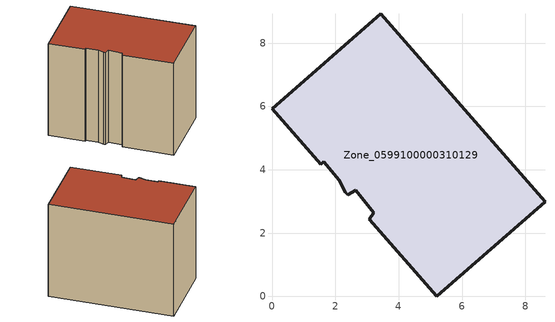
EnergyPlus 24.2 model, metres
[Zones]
Zone_0599100000310129
 floor ground (C_G): 2.13,3.67 1.63,4.26 1.54,4.18 0,5.93 3.43,8.93 8.62,2.99 5.2,0 3.06,2.44 3.21,2.64 2.64,3.36 2.39,3.21 2.31,3.3 z0
 wall outside (C_F): 0,5.93 1.54,4.18 1.63,4.26 2.13,3.67 2.31,3.3 2.39,3.21 2.64,3.36 3.21,2.64 3.06,2.44 5.2,0 8.62,2.99 3.43,8.93 0,5.93 z0:6.46
 roof outside (C_R): 1.63,4.26 2.13,3.67 2.31,3.3 2.39,3.21 2.64,3.36 3.21,2.64 3.06,2.44 5.2,0 8.62,2.99 3.43,8.93 0,5.93 1.54,4.18 z6.46
[BUILDING]
Pand.0599100000310129: North Axis=0; Terrain=City; Loads Convergence Tolerance Value=0.04; Temperature Convergence Tolerance Value=0.4; Solar Distribution=FullExterior; Maximum Number of Warmup Days=25; Minimum Number of Warmup Days=1
[Site:Location]
Rotterdam.The.Hague.AP_ZH_NLD Design_Conditions: Latitude=51.96; Longitude=4.45; Time Zone=1; Elevation=-4.5
[SITE:GROUNDTEMPERATURE:BUILDINGSURFACE]
18, 18, 18, 18, 18, 18, 18, 18, 18, 18, 18, 18
[MATERIAL] Thermal Absorptance=0.9; Solar Absorptance=0.7; Visible Absorptance=0.7
Name | Roughness | Thickness | Conductivity | Density | Specific Heat
G.TC.1946 | MediumSmooth | 0.15 | 1 | 540 | 1210
F.TC.1946 | Rough | 0.3 | 0.857143 | 1920 | 840
R.TC.1946 | MediumRough | 0.2 | 0.909091 | 1500 | 1000
[CONSTRUCTION]
C_G: G.TC.1946
C_F: F.TC.1946
C_R: R.TC.1946
[ZONE]
Zone_0599100000310129: Type=1; Multiplier=1; Ceiling Height=Autocalculate; Volume=Autocalculate; Floor Area=autocalculate; Part of Total Floor Area=Yes
[ZONEINFILTRATION:DESIGNFLOWRATE]
Infil_Zone_0599100000310129: Zone or ZoneList or Space or SpaceList=Zone_0599100000310129; Schedule=AlwaysOn; Design Flow Rate Calculation Method=Flow/Area; Flow Rate per Floor Area=0.003; Constant Term Coefficient=1; Temperature Term Coefficient=0; Velocity Term Coefficient=0; Velocity Squared Term Coefficient=0
[HVACTEMPLATE:ZONE:IDEALLOADSAIRSYSTEM]
Zone_0599100000310129: Maximum Heating Supply Air Temperature=50; Minimum Cooling Supply Air Temperature=13; Maximum Heating Supply Air Humidity Ratio=0.0156; Minimum Cooling Supply Air Humidity Ratio=0.0077; Heating Limit=NoLimit; Cooling Limit=NoLimit; Dehumidification Control Type=ConstantSensibleHeatRatio; Cooling Sensible Heat Ratio=0.7; Dehumidification Setpoint=60; Humidification Control Type=None; Humidification Setpoint=30; Outdoor Air Method=None; Outdoor Air Flow Rate per Person=0.00944; Outdoor Air Flow Rate per Zone Floor Area=0; Outdoor Air Flow Rate per Zone=0; Demand Controlled Ventilation Type=None; Outdoor Air Economizer Type=NoEconomizer; Heat Recovery Type=None; Sensible Heat Recovery Effectiveness=0.7; Latent Heat Recovery Effectiveness=0.65
[ZONECONTROL:THERMOSTAT]
ThermostatControl_Zone_0599100000310129: Zone or ZoneList=Zone_0599100000310129; Control Type Schedule=DualSetpointControlType; Control 1=Thermostat_Zone_0599100000310129; Temperature Difference Between Cutout And Setpoint=0
[THERMOSTATSETPOINT:DUALSETPOINT]
Thermostat_Zone_0599100000310129: Heating Setpoint Temperature Schedule=HeatingSetpoint_Zone_0599100000310129; Cooling Setpoint Temperature Schedule=CoolingSetpoint_Zone_0599100000310129
[SCHEDULE:COMPACT]
HeatingSetpoint_Zone_0599100000310129: Through: 12/31, For: AllDays, Until: 24:00, 21
CoolingSetpoint_Zone_0599100000310129: Through: 12/31, For: AllDays, Until: 24:00, 24
DualSetpointControlType: Through: 12/31, For: AllDays, Until: 24:00, 4
AlwaysOn: Through: 12/31, For: AllDays, Until: 24:00, 1
